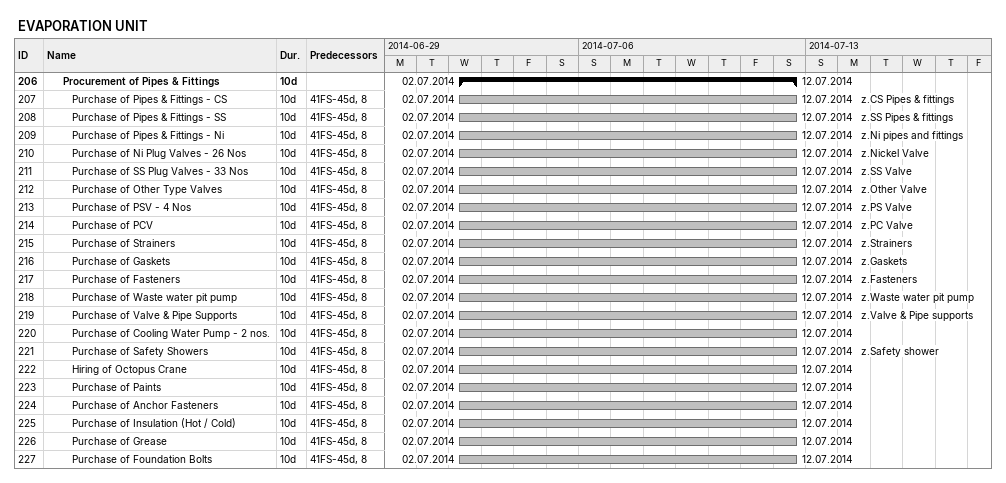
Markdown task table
EVAPORATION UNIT

| ID | Level | Task | Duration | Start | Finish | Predecessors | Resources |
|---|---|---|---|---|---|---|---|
| 206 | 3 | **Procurement of Pipes & Fittings** | 10d | 2014-07-02 | 2014-07-12 |  |  |
| 207 | 4 | Purchase of Pipes & Fittings - CS | 10d | 2014-07-02 | 2014-07-12 | 41FS-45d, 8 | z.CS Pipes & fittings |
| 208 | 4 | Purchase of Pipes & Fittings - SS | 10d | 2014-07-02 | 2014-07-12 | 41FS-45d, 8 | z.SS Pipes & fittings |
| 209 | 4 | Purchase of Pipes & Fittings - Ni | 10d | 2014-07-02 | 2014-07-12 | 41FS-45d, 8 | z.Ni pipes and fittings |
| 210 | 4 | Purchase of Ni Plug Valves - 26 Nos | 10d | 2014-07-02 | 2014-07-12 | 41FS-45d, 8 | z.Nickel Valve |
| 211 | 4 | Purchase of SS Plug Valves - 33 Nos | 10d | 2014-07-02 | 2014-07-12 | 41FS-45d, 8 | z.SS Valve |
| 212 | 4 | Purchase of Other Type Valves | 10d | 2014-07-02 | 2014-07-12 | 41FS-45d, 8 | z.Other Valve |
| 213 | 4 | Purchase of PSV - 4 Nos | 10d | 2014-07-02 | 2014-07-12 | 41FS-45d, 8 | z.PS Valve |
| 214 | 4 | Purchase of PCV | 10d | 2014-07-02 | 2014-07-12 | 41FS-45d, 8 | z.PC Valve |
| 215 | 4 | Purchase of Strainers | 10d | 2014-07-02 | 2014-07-12 | 41FS-45d, 8 | z.Strainers |
| 216 | 4 | Purchase of Gaskets | 10d | 2014-07-02 | 2014-07-12 | 41FS-45d, 8 | z.Gaskets |
| 217 | 4 | Purchase of Fasteners | 10d | 2014-07-02 | 2014-07-12 | 41FS-45d, 8 | z.Fasteners |
| 218 | 4 | Purchase of Waste water pit pump | 10d | 2014-07-02 | 2014-07-12 | 41FS-45d, 8 | z.Waste water pit pump |
| 219 | 4 | Purchase of Valve & Pipe Supports | 10d | 2014-07-02 | 2014-07-12 | 41FS-45d, 8 | z.Valve & Pipe supports |
| 220 | 4 | Purchase of Cooling Water Pump - 2 nos. | 10d | 2014-07-02 | 2014-07-12 | 41FS-45d, 8 |  |
| 221 | 4 | Purchase of Safety Showers | 10d | 2014-07-02 | 2014-07-12 | 41FS-45d, 8 | z.Safety shower |
| 222 | 4 | Hiring of Octopus Crane | 10d | 2014-07-02 | 2014-07-12 | 41FS-45d, 8 |  |
| 223 | 4 | Purchase of Paints | 10d | 2014-07-02 | 2014-07-12 | 41FS-45d, 8 |  |
| 224 | 4 | Purchase of Anchor Fasteners | 10d | 2014-07-02 | 2014-07-12 | 41FS-45d, 8 |  |
| 225 | 4 | Purchase of Insulation (Hot / Cold) | 10d | 2014-07-02 | 2014-07-12 | 41FS-45d, 8 |  |
| 226 | 4 | Purchase of Grease | 10d | 2014-07-02 | 2014-07-12 | 41FS-45d, 8 |  |
| 227 | 4 | Purchase of Foundation Bolts | 10d | 2014-07-02 | 2014-07-12 | 41FS-45d, 8 |  |
